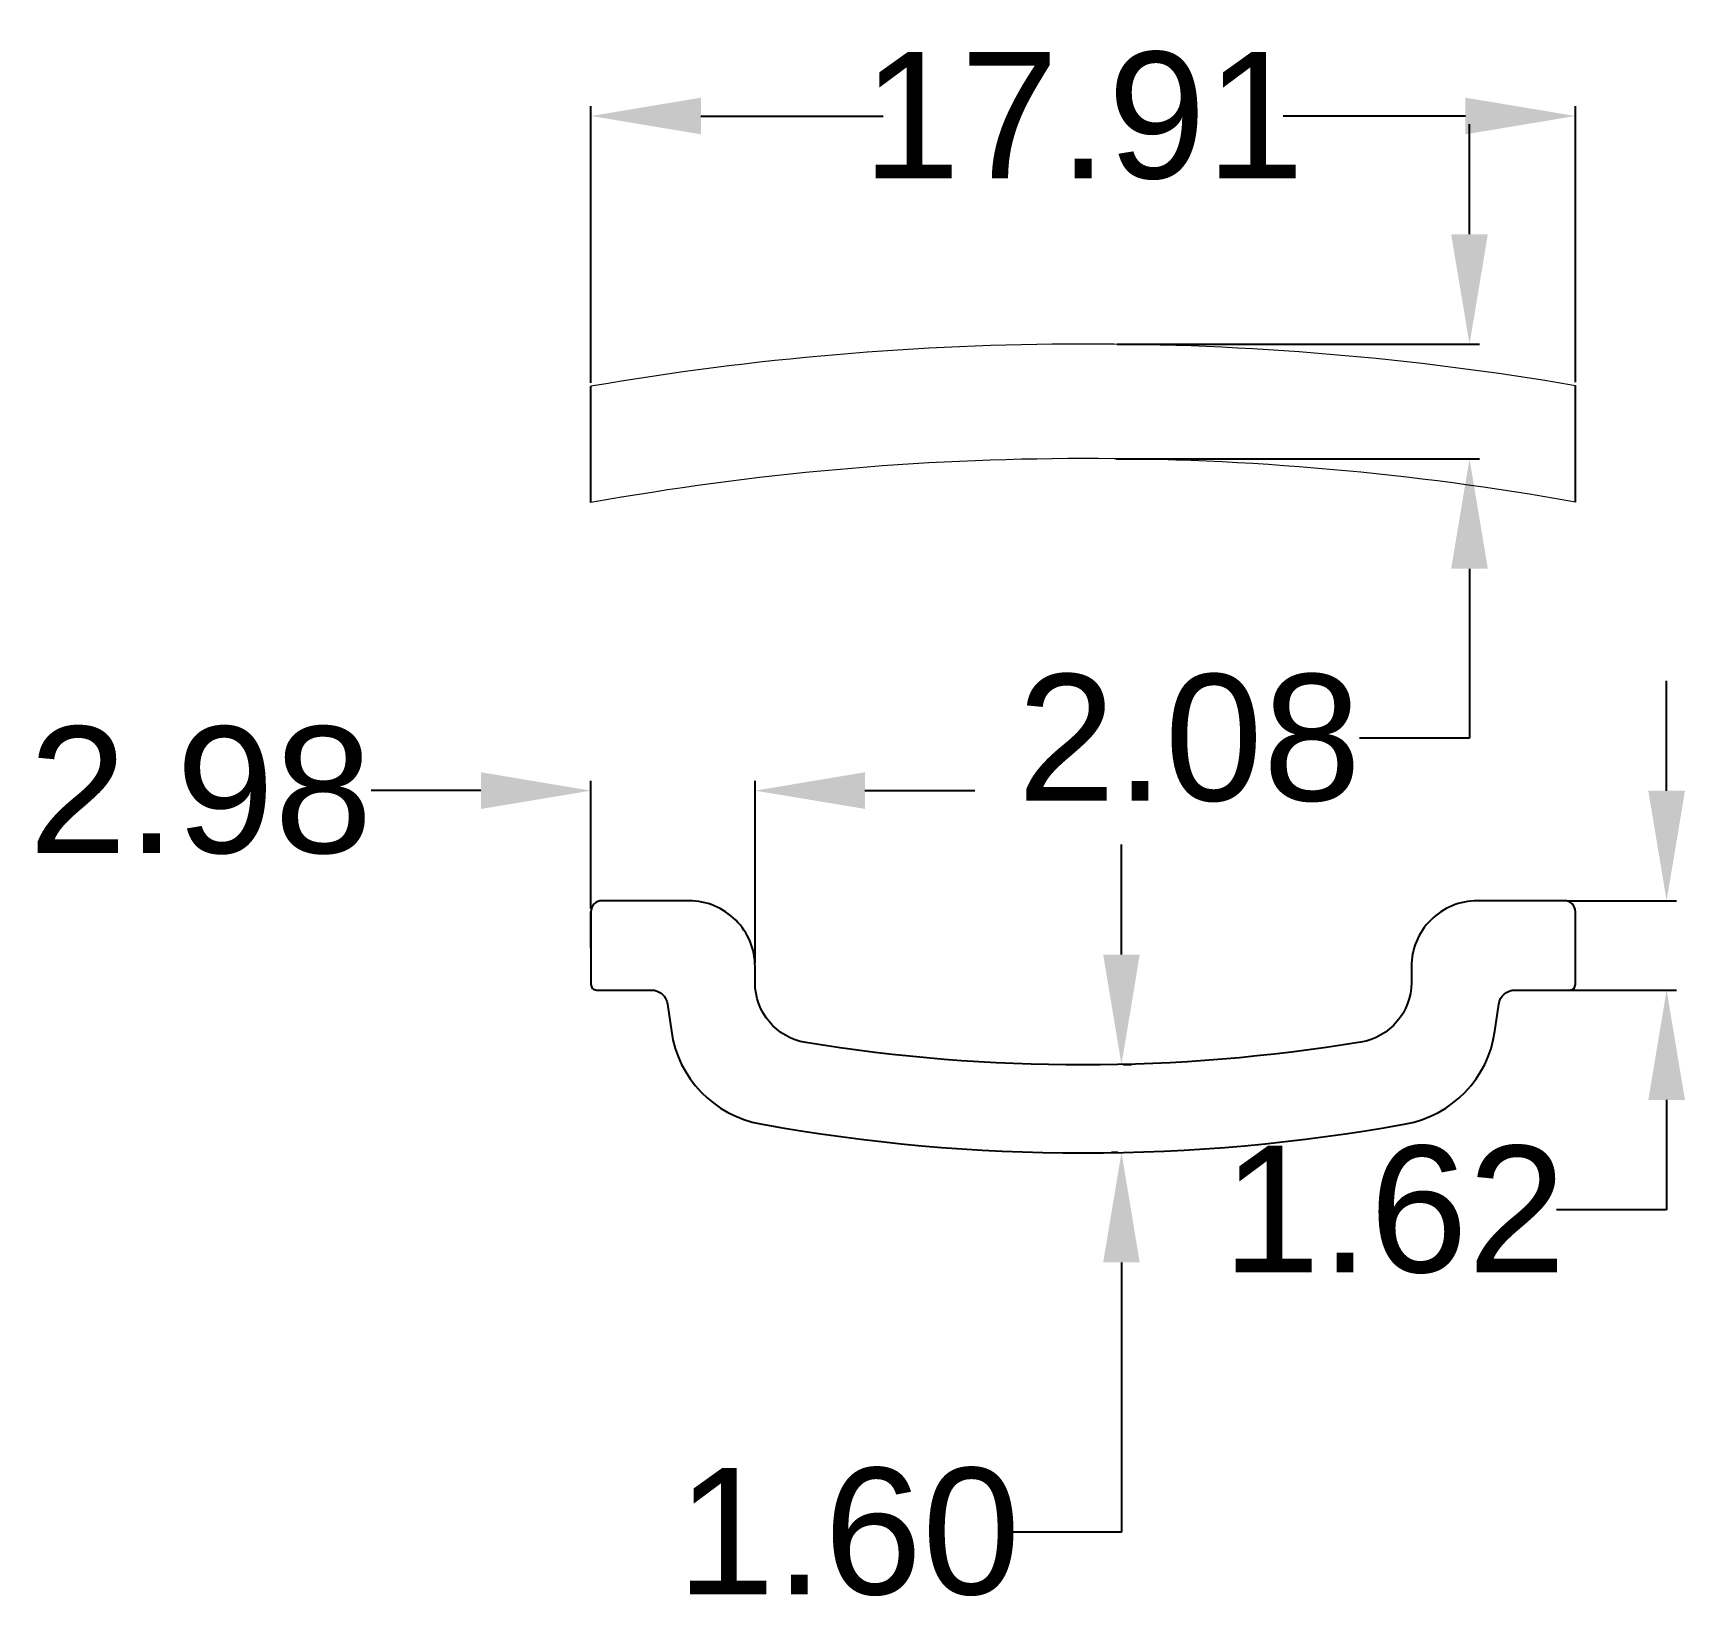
# Model space of a CAD drawing. Header units: millimetres. Extents: x 3492.8 to 3522.9, y 1338.6 to 1367.4.
import ezdxf

# ---------------------------------------------------------------- set-up
doc = ezdxf.new("R2010")
doc.units = ezdxf.units.MM
doc.layers.add('PDF2_Geometry', color=7, linetype='Continuous')
doc.styles.get("Standard").update_dxf_attribs({"font": 'arial.ttf'})
doc.dimstyles.new('Standard$0', dxfattribs={"dimtxt": 2.3, "dimasz": 2, "dimexe": 1, "dimexo": 1, "dimgap": 1, "dimtad": 0, "dimtih": 1, "dimtoh": 1, "dimdec": 1, "dimzin": 0, "dimdsep": 46, "dimtxsty": 'Standard', "dimcen": 0, "dimclrd": 4, "dimclre": 4, "dimclrt": 4, "dimadec": 1, "dimazin": 0, "dimtfac": 1, "dimtdec": 1, "dimtofl": 0, "dimtmove": 0, "dimatfit": 0, "dimfxl": 1, "dimtolj": 1, "dimtzin": 0, "dimarcsym": 0})

# ---------------------------------------------------------------- blocks, each defined once
blk = doc.blocks.new('*D7')
at = {"color": 0, "lineweight": -2, "transparency": 16777216}
for p, q in [((3502.989, 1361.028), (3502.989, 1366.061)), ((3520.896, 1361.039), (3520.896, 1366.061)), ((3504.989, 1365.881), (3508.302, 1365.881)), ((3518.896, 1365.881), (3515.583, 1365.881))]:
    blk.add_line(p, q, dxfattribs=at)
at = {"color": 0, "transparency": 16777216}
for points in [[(3504.989, 1366.214), (3504.989, 1365.548), (3502.989, 1365.881)], [(3518.896, 1366.214), (3518.896, 1365.548), (3520.896, 1365.881)]]:
    blk.add_solid(points, dxfattribs=at)
at = {"layer": 'Defpoints', "color": 0, "transparency": 16777216}
for p in [(3520.896, 1365.881), (3502.989, 1360.965), (3520.896, 1360.976)]:
    blk.add_point(p, dxfattribs=at)
at = {"color": 0, "lineweight": 9, "transparency": 16777216, "insert": (3511.943, 1365.881), "char_height": 2.3, "attachment_point": 5}
blk.add_mtext('\\A1;17.91', dxfattribs=at)
blk = doc.blocks.new('*D8')
at = {"color": 0, "lineweight": -2, "transparency": 16777216}
for p, q in [((3522.555, 1353.606), (3522.555, 1355.606)), ((3520.759, 1351.606), (3522.735, 1351.606)), ((3520.759, 1349.982), (3522.735, 1349.982)), ((3522.555, 1347.982), (3522.555, 1345.982)), ((3522.555, 1345.982), (3520.555, 1345.982))]:
    blk.add_line(p, q, dxfattribs=at)
at = {"color": 0, "transparency": 16777216}
for points in [[(3522.222, 1353.606), (3522.889, 1353.606), (3522.555, 1351.606)], [(3522.222, 1347.982), (3522.889, 1347.982), (3522.555, 1349.982)]]:
    blk.add_solid(points, dxfattribs=at)
at = {"layer": 'Defpoints', "color": 0, "transparency": 16777216}
for p in [(3520.696, 1351.606), (3520.696, 1349.982), (3522.555, 1349.982)]:
    blk.add_point(p, dxfattribs=at)
at = {"color": 0, "lineweight": 9, "transparency": 16777216, "insert": (3517.598, 1345.982), "char_height": 2.3, "attachment_point": 5}
blk.add_mtext('\\A1;1.62', dxfattribs=at)
blk = doc.blocks.new('*D9')
at = {"color": 0, "lineweight": -2, "transparency": 16777216}
for p, q in [((3512.639, 1350.627), (3512.639, 1352.627)), ((3512.668, 1348.627), (3512.819, 1348.627)), ((3512.576, 1347.027), (3512.459, 1347.027)), ((3512.639, 1345.027), (3512.639, 1340.123)), ((3512.639, 1340.123), (3510.639, 1340.123))]:
    blk.add_line(p, q, dxfattribs=at)
at = {"color": 0, "transparency": 16777216}
for points in [[(3512.306, 1350.627), (3512.972, 1350.627), (3512.639, 1348.627)], [(3512.306, 1345.027), (3512.972, 1345.027), (3512.639, 1347.027)]]:
    blk.add_solid(points, dxfattribs=at)
at = {"layer": 'Defpoints', "color": 0, "transparency": 16777216}
for p in [(3512.605, 1348.627), (3512.639, 1347.027), (3512.639, 1347.027)]:
    blk.add_point(p, dxfattribs=at)
at = {"color": 0, "lineweight": 9, "transparency": 16777216, "insert": (3507.674, 1340.123), "char_height": 2.3, "attachment_point": 5}
blk.add_mtext('\\A1;1.60', dxfattribs=at)
blk = doc.blocks.new('*D10')
at = {"color": 0, "lineweight": -2, "transparency": 16777216}
for p, q in [((3518.97, 1363.731), (3518.97, 1365.731)), ((3512.564, 1361.731), (3519.15, 1361.731)), ((3512.544, 1359.646), (3519.15, 1359.646)), ((3518.97, 1357.646), (3518.97, 1354.561)), ((3518.97, 1354.561), (3516.97, 1354.561))]:
    blk.add_line(p, q, dxfattribs=at)
at = {"color": 0, "transparency": 16777216}
for points in [[(3518.636, 1363.731), (3519.303, 1363.731), (3518.97, 1361.731)], [(3518.636, 1357.646), (3519.303, 1357.646), (3518.97, 1359.646)]]:
    blk.add_solid(points, dxfattribs=at)
at = {"layer": 'Defpoints', "color": 0, "transparency": 16777216}
for p in [(3512.502, 1361.731), (3512.481, 1359.646), (3518.97, 1359.646)]:
    blk.add_point(p, dxfattribs=at)
at = {"color": 0, "lineweight": 9, "transparency": 16777216, "insert": (3513.871, 1354.561), "char_height": 2.3, "attachment_point": 5}
blk.add_mtext('\\A1;2.08', dxfattribs=at)
blk = doc.blocks.new('*D11')
at = {"color": 0, "lineweight": -2, "transparency": 16777216}
for p, q in [((3502.989, 1351.468), (3502.989, 1353.789)), ((3505.974, 1350.468), (3505.974, 1353.789)), ((3500.989, 1353.609), (3498.989, 1353.609)), ((3507.974, 1353.609), (3509.974, 1353.609))]:
    blk.add_line(p, q, dxfattribs=at)
at = {"color": 0, "transparency": 16777216}
for points in [[(3500.989, 1353.943), (3500.989, 1353.276), (3502.989, 1353.609)], [(3507.974, 1353.943), (3507.974, 1353.276), (3505.974, 1353.609)]]:
    blk.add_solid(points, dxfattribs=at)
at = {"layer": 'Defpoints', "color": 0, "transparency": 16777216}
for p in [(3505.974, 1353.609), (3502.989, 1351.406), (3505.974, 1350.406)]:
    blk.add_point(p, dxfattribs=at)
at = {"color": 0, "lineweight": 9, "transparency": 16777216, "insert": (3495.89, 1353.609), "char_height": 2.3, "attachment_point": 5}
blk.add_mtext('\\A1;2.98', dxfattribs=at)

msp = doc.modelspace()

# ---------------------------------------------------------------- linework, layer by layer
at = {"ltscale": 1000}
for p, q in [((3502.989, 1358.848), (3502.989, 1360.965)), ((3520.896, 1358.859), (3520.896, 1360.976)), ((3502.989, 1350.744), (3502.989, 1351.406)), ((3520.896, 1350.744), (3520.896, 1351.406))]:
    msp.add_line(p, q, dxfattribs=at)
for points in [[(3504.774, 1351.606), (3503.189, 1351.606, 0.414214), (3502.989, 1351.406), (3502.989, 1350.082, 0.414214), (3503.089, 1349.982), (3504.086, 1349.982, -0.373238), (3504.383, 1349.725), (3504.453, 1349.231, 0.3229), (3506.076, 1347.546, 0.089799), (3517.809, 1347.546, 0.3229), (3519.432, 1349.231), (3519.502, 1349.725, -0.373238), (3519.799, 1349.982), (3520.796, 1349.982, 0.414214), (3520.896, 1350.082)], [(3520.896, 1350.082), (3520.896, 1351.406, 0.414214), (3520.696, 1351.606), (3519.112, 1351.606, 0.414214), (3517.912, 1350.406), (3517.912, 1350.119, -0.36717), (3516.99, 1349.034, -0.081533), (3506.896, 1349.028, -0.367474), (3505.974, 1350.114), (3505.974, 1350.406, 0.414214), (3504.774, 1351.606)]]:
    msp.add_lwpolyline(points, format="xyb", dxfattribs=at)
at = {"layer": 'PDF2_Geometry', "lineweight": 5}
for centre, radius, start, end in [((3511.974, 1308.796), 52.937, 80.2974, 99.7723), ((3511.974, 1308.853), 50.796, 79.8842, 100.1886)]:
    msp.add_arc(centre, radius, start, end, dxfattribs=at)

# ---------------------------------------------------------------- dimensions: what is measured, and where the dimension line sits
at = {"color": 3, "lineweight": 9}
for base, p1, p2, picture, middle in [((3520.896, 1365.881), (3502.989, 1360.965), (3520.896, 1360.976), '*D7', (3511.943, 1365.881)), ((3505.9736, 1353.6093), (3502.9891, 1351.4058), (3505.9736, 1350.4058), '*D11', (3495.89, 1353.6093))]:
    dim = msp.add_linear_dim(base=base, p1=p1, p2=p2, dimstyle='Standard$0', override={"dimexe": 0.18, "dimexo": 0.0625, "dimgap": 0.09, "dimdec": 2, "dimcen": 0.09, "dimclrd": 0, "dimclre": 0, "dimclrt": 0, "dimtdec": 2, "dimatfit": 3, "dimfxl": 1.25}, dxfattribs=at)
    dim.commit()
    dim.dimension.update_dxf_attribs({"geometry": picture, "text_midpoint": middle, "dimtype": 160})
for base, p1, p2, picture, middle in [((3518.9698, 1359.6461), (3512.5018, 1361.7308), (3512.481, 1359.6461), '*D10', (3513.8706, 1354.5607)), ((3512.639, 1347.027), (3512.605, 1348.627), (3512.639, 1347.027), '*D9', (3507.674, 1340.123))]:
    dim = msp.add_linear_dim(base=base, p1=p1, p2=p2, angle=90, dimstyle='Standard$0', override={"dimexe": 0.18, "dimexo": 0.0625, "dimgap": 0.09, "dimdec": 2, "dimcen": 0.09, "dimclrd": 0, "dimclre": 0, "dimclrt": 0, "dimtdec": 2, "dimatfit": 3, "dimfxl": 1.25}, dxfattribs=at)
    dim.commit()
    dim.dimension.update_dxf_attribs({"geometry": picture, "text_midpoint": middle, "dimtype": 160})
dim = msp.add_linear_dim(base=(3522.555, 1349.982), p1=(3520.696, 1351.606), p2=(3520.696, 1349.982), angle=90, dimstyle='Standard$0', override={"dimexe": 0.18, "dimexo": 0.0625, "dimgap": 0.09, "dimdec": 2, "dimcen": 0.09, "dimclrd": 0, "dimclre": 0, "dimclrt": 0, "dimtdec": 2, "dimatfit": 3, "dimfxl": 1.25}, dxfattribs=at)
dim.commit()
dim.dimension.update_dxf_attribs({"geometry": '*D8', "text_midpoint": (3517.598, 1345.982)})

doc.saveas('drawing.dxf')
